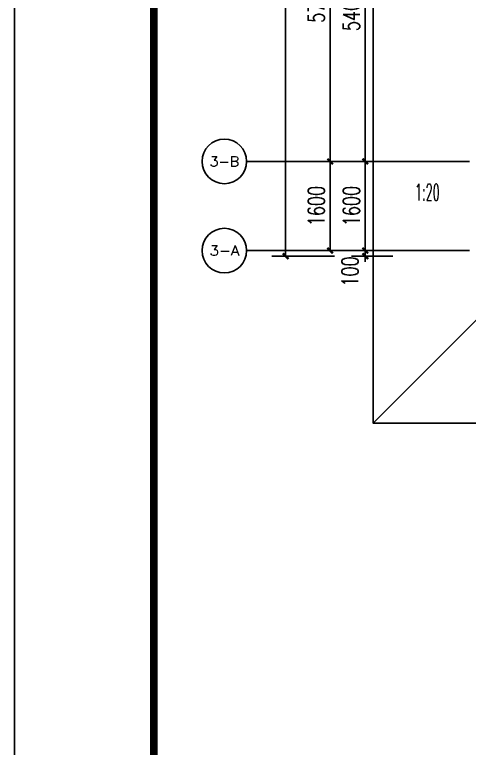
# Model space of a CAD drawing. Extents: x -59851 to 653804, y -249523 to 437614.
# Drawn here: x -53656 to -45489, y 186556 to 199722 of the extents above; entities that cross this region are included whole.
import ezdxf
from ezdxf.enums import TextEntityAlignment as Align

# ---------------------------------------------------------------- set-up
doc = ezdxf.new("R2010")
doc.units = 0
doc.header["$LTSCALE"] = 1000
doc.header["$MEASUREMENT"] = 0
for name, color, linetype in [('A-第三道尺寸线', 105, 'Continuous'), ('AXIS', 3, 'Continuous'), ('AXIS_TEXT', 7, 'Continuous'), ('DIM_SYMB', 3, 'Continuous'), ('LABEL_FIXBOX_PM', 7, 'Continuous'), ('LABEL_TXT_PM', 1, 'Continuous'), ('PUB_TEXT', 7, 'Continuous'), ('STAIR', 5, 'Continuous')]:
    doc.layers.add(name, color=color, linetype=linetype)
doc.styles.add('_TCH_AXIS', font='COMPLEX', dxfattribs={"bigfont": 'GBCBIG'})
doc.styles.add('_TCH_DIM', font='SIMPLEX.shx', dxfattribs={"width": 0.7, "bigfont": 'GBCBIG.shx'})
doc.styles.add('_TCH_DIM_T3', font='SIMPLEX.shx', dxfattribs={"width": 0.705882, "bigfont": 'GBCBIG.shx'})
doc.styles.add('COMPLEX', font='COMPLEX')
doc.styles.add('LABEL_TXT_PM', font='pm_njadri_romans1.shx', dxfattribs={"width": 0.7, "bigfont": 'pm_njadri_hztxt.shx'})
doc.dimstyles.new('_TCH_ARCH&&100', dxfattribs={"dimtxt": 297.5, "dimasz": 100, "dimexe": 250, "dimexo": 300, "dimgap": 100, "dimtad": 1, "dimdec": 0, "dimzin": 0, "dimdsep": 46, "dimtxsty": '_TCH_DIM_T3', "dimblk": 'ARCHTICK', "dimcen": 0.09, "dimclrt": 7, "dimazin": 2, "dimtfac": 1, "dimtdec": 0, "dimtix": 1, "dimtmove": 2, "dimatfit": 3, "dimfxl": 0, "dimtolj": 1, "dimtzin": 0, "dimarcsym": 0})

# ---------------------------------------------------------------- blocks, each defined once
blk = doc.blocks.new('PMSheet_A1_20150113_5-3892016032414355901')
at = {"layer": 'LABEL_FIXBOX_PM'}
blk.add_lwpolyline([(0, 594), (841, 594), (841, 0), (0, 0)], close=True, dxfattribs=at)
at = {"layer": 'LABEL_FIXBOX_PM', "const_width": 1.4}
blk.add_lwpolyline([(831, 584), (25, 584), (25, 10), (831, 10)], close=True, dxfattribs=at)
at = {"layer": 'LABEL_TXT_PM', "style": 'LABEL_TXT_PM'}
for tag, height, width, p in [('修改图应说明理由', 4.5, 0.7, (788.35, 468.8)), ('出图章签名', 4.5, 0.7, (759.46, 338.09)), ('建设单位_U01', 4.5, 0.7, (800.9, 212.14)), ('建设单位', 4.5, 0.7, (800.9, 210.2)), ('建设单位_D01', 4.5, 0.7, (800.9, 207.4)), ('项目名称_U01', 4.5, 0.7, (800.9, 200.42)), ('项目名称', 4.5, 0.7, (800.9, 198.19)), ('项目名称_D01', 4.5, 0.7, (800.9, 195.3)), ('设计编号', 4.5, 0.6, (780.76, 187.9)), ('分项号', 4.5, 0.6, (820.26, 188)), ('项目经理', 4.5, 0.7, (780.26, 172)), ('项目经理签名', 4.5, 0.7, (810.18, 172.26)), ('审定', 4.5, 0.7, (780.26, 163.9)), ('审定签名', 4.5, 0.7, (810.18, 164.16)), ('审核', 4.5, 0.7, (780.26, 156)), ('审核签名', 4.5, 0.7, (810.18, 156.26)), ('项目负责', 4.5, 0.7, (780.26, 148)), ('项目负责签名', 4.5, 0.7, (810.18, 148.26)), ('专业负责', 4.5, 0.7, (780.26, 140)), ('专业负责签名', 4.5, 0.7, (810.18, 140.26)), ('校对签名', 4.5, 0.7, (810.18, 132.16)), ('校对', 4.5, 0.7, (780.26, 131.9)), ('设计签名', 4.5, 0.7, (810.18, 124.26)), ('设计', 4.5, 0.7, (780.26, 124)), ('绘制签名', 4.5, 0.7, (810.18, 116.16)), ('绘制', 4.5, 0.7, (780.26, 115.9)), ('方案_01', 4.5, 0.7, (780.26, 95.9)), ('方案_01签名', 4.5, 0.7, (810.18, 96.16)), ('方案_02', 4.5, 0.7, (780.26, 87.9)), ('方案_02签名', 4.5, 0.7, (810.18, 88.16)), ('方案_03', 4.5, 0.7, (780.29, 79.9)), ('方案_03签名', 4.5, 0.7, (810.2, 80.16)), ('方案_04', 4.5, 0.7, (780.26, 71.9)), ('方案_04签名', 4.5, 0.7, (810.18, 72.16)), ('图名_U02', 4.5, 0.7, (790.5, 60.2)), ('图名_U01', 4.5, 0.7, (790.5, 54.2)), ('图名', 4.5, 0.7, (790.5, 47.96)), ('图名_D01', 4.5, 0.7, (790.5, 42.4)), ('图名_D02', 4.5, 0.7, (790.5, 37)), ('图号', 3.5, 0.7, (760.97, 20.95)), ('图档号', 3.5, 0.7, (781.1, 20.95)), ('日期', 3.5, 0.7, (801.07, 20.95)), ('版本号', 3.5, 0.7, (820.27, 20.95))]:
    blk.add_attdef(tag, text='', height=height, dxfattribs=dict(at, width=width)).set_placement(p, align=Align.CENTER)
blk = doc.blocks.new('_ArchTick')
at = {"color": 0, "linetype": 'ByBlock', "const_width": 0.4}
blk.add_lwpolyline([(-0.5, -0.5), (0.5, 0.5)], dxfattribs=at)
blk = doc.blocks.new('*D3268')
at = {"layer": 'AXIS', "color": 0, "lineweight": -2, "transparency": 16777216}
for p, q in [((-45789, 197088), (-48239, 197088)), ((-47989, 195488), (-47989, 197088)), ((-45789, 195488), (-48239, 195488))]:
    blk.add_line(p, q, dxfattribs=at)
at = {"layer": 'Defpoints', "color": 0, "transparency": 16777216}
for p in [(-47989, 197088), (-45489, 197088), (-45489, 195488)]:
    blk.add_point(p, dxfattribs=at)
at = {"layer": 'AXIS', "color": 0, "lineweight": -2, "transparency": 16777216, "xscale": 100, "yscale": 100, "zscale": 100}
for p, rotation in [((-47989, 197088), 90), ((-47989, 195488), 270)]:
    blk.add_blockref('_ArchTick', p, dxfattribs=dict(at, rotation=rotation))
at = {"layer": 'AXIS', "color": 7, "transparency": 16777216, "insert": (-48237, 196288), "char_height": 297.5, "attachment_point": 5, "rotation": 90, "style": '_TCH_DIM_T3'}
blk.add_mtext('\\A1;1600', dxfattribs=at)
blk = doc.blocks.new('*D3269')
at = {"layer": 'AXIS', "color": 0, "lineweight": -2, "transparency": 16777216}
for p, q in [((-45789, 202788), (-48239, 202788)), ((-47989, 197088), (-47989, 202788)), ((-45789, 197088), (-48239, 197088))]:
    blk.add_line(p, q, dxfattribs=at)
at = {"layer": 'Defpoints', "color": 0, "transparency": 16777216}
for p in [(-47989, 202788), (-45489, 202788), (-45489, 197088)]:
    blk.add_point(p, dxfattribs=at)
at = {"layer": 'AXIS', "color": 0, "lineweight": -2, "transparency": 16777216, "xscale": 100, "yscale": 100, "zscale": 100}
for p, rotation in [((-47989, 202788), 90), ((-47989, 197088), 270)]:
    blk.add_blockref('_ArchTick', p, dxfattribs=dict(at, rotation=rotation))
at = {"layer": 'AXIS', "color": 7, "transparency": 16777216, "insert": (-48237, 199938), "char_height": 297.5, "attachment_point": 5, "rotation": 90, "style": '_TCH_DIM_T3'}
blk.add_mtext('\\A1;5700', dxfattribs=at)
blk = doc.blocks.new('*D3276')
at = {"layer": 'AXIS', "color": 0, "lineweight": -2, "transparency": 16777216}
for p, q in [((-47908, 217988), (-49039, 217988)), ((-48789, 195388), (-48789, 217988)), ((-47908, 195388), (-49039, 195388))]:
    blk.add_line(p, q, dxfattribs=at)
at = {"layer": 'Defpoints', "color": 0, "transparency": 16777216}
for p in [(-48789, 217988), (-47608, 217988), (-47608, 195388)]:
    blk.add_point(p, dxfattribs=at)
at = {"layer": 'AXIS', "color": 0, "lineweight": -2, "transparency": 16777216, "xscale": 100, "yscale": 100, "zscale": 100}
for p, rotation in [((-48789, 217988), 90), ((-48789, 195388), 270)]:
    blk.add_blockref('_ArchTick', p, dxfattribs=dict(at, rotation=rotation))
at = {"layer": 'AXIS', "color": 7, "transparency": 16777216, "insert": (-49037, 206688), "char_height": 297.5, "attachment_point": 5, "rotation": 90, "style": '_TCH_DIM_T3'}
blk.add_mtext('\\A1;22600', dxfattribs=at)
blk = doc.blocks.new('_AXISO')
blk.add_circle((0, 0), 0.5)
at = {"layer": 'AXIS_TEXT', "style": 'COMPLEX', "width": 1.041667}
blk.add_attdef('A', text='', height=0.56, dxfattribs=at).set_placement((-0.25, -0.28), (0.25, -0.28), align=Align.FIT)
blk = doc.blocks.new('*D3408')
at = {"layer": 'A-第三道尺寸线', "color": 0, "lineweight": -2, "transparency": 16777216}
for p, q in [((-46860, 202488), (-47608, 202488)), ((-47358, 197088), (-47358, 202488)), ((-46860, 197088), (-47608, 197088))]:
    blk.add_line(p, q, dxfattribs=at)
at = {"layer": 'Defpoints', "color": 0, "transparency": 16777216}
for p in [(-47358, 202488), (-46560, 202488), (-46560, 197088)]:
    blk.add_point(p, dxfattribs=at)
at = {"layer": 'A-第三道尺寸线', "color": 0, "lineweight": -2, "transparency": 16777216, "xscale": 100, "yscale": 100, "zscale": 100}
for p, rotation in [((-47358, 202488), 90), ((-47358, 197088), 270)]:
    blk.add_blockref('_ArchTick', p, dxfattribs=dict(at, rotation=rotation))
at = {"layer": 'A-第三道尺寸线', "color": 7, "transparency": 16777216, "insert": (-47607, 199788), "char_height": 297.5, "attachment_point": 5, "rotation": 90, "style": '_TCH_DIM_T3'}
blk.add_mtext('\\A1;5400', dxfattribs=at)
blk = doc.blocks.new('*D3409')
at = {"layer": 'A-第三道尺寸线', "color": 0, "lineweight": -2, "transparency": 16777216}
for p, q in [((-46860, 197088), (-47608, 197088)), ((-47358, 195488), (-47358, 197088)), ((-46860, 195488), (-47608, 195488))]:
    blk.add_line(p, q, dxfattribs=at)
at = {"layer": 'Defpoints', "color": 0, "transparency": 16777216}
for p in [(-47358, 197088), (-46560, 197088), (-46560, 195488)]:
    blk.add_point(p, dxfattribs=at)
at = {"layer": 'A-第三道尺寸线', "color": 0, "lineweight": -2, "transparency": 16777216, "xscale": 100, "yscale": 100, "zscale": 100}
for p, rotation in [((-47358, 197088), 90), ((-47358, 195488), 270)]:
    blk.add_blockref('_ArchTick', p, dxfattribs=dict(at, rotation=rotation))
at = {"layer": 'A-第三道尺寸线', "color": 7, "transparency": 16777216, "insert": (-47607, 196288), "char_height": 297.5, "attachment_point": 5, "rotation": 90, "style": '_TCH_DIM_T3'}
blk.add_mtext('\\A1;1600', dxfattribs=at)
blk = doc.blocks.new('*D3410')
at = {"layer": 'A-第三道尺寸线', "color": 0, "lineweight": -2, "transparency": 16777216}
for p, q in [((-47358, 195488), (-47358, 195588)), ((-46860, 195488), (-47608, 195488)), ((-47358, 195388), (-47358, 195488)), ((-46860, 195388), (-47608, 195388)), ((-47358, 195388), (-47358, 195288))]:
    blk.add_line(p, q, dxfattribs=at)
at = {"layer": 'Defpoints', "color": 0, "transparency": 16777216}
for p in [(-47358, 195488), (-46560, 195488), (-46560, 195388)]:
    blk.add_point(p, dxfattribs=at)
at = {"layer": 'A-第三道尺寸线', "color": 0, "lineweight": -2, "transparency": 16777216, "xscale": 100, "yscale": 100, "zscale": 100}
for p, rotation in [((-47358, 195488), 270), ((-47358, 195388), 90)]:
    blk.add_blockref('_ArchTick', p, dxfattribs=dict(at, rotation=rotation))
at = {"layer": 'A-第三道尺寸线', "color": 7, "transparency": 16777216, "insert": (-47633, 195113), "char_height": 297.5, "attachment_point": 5, "rotation": 90, "style": '_TCH_DIM_T3'}
blk.add_mtext('\\A1;100', dxfattribs=at)

msp = doc.modelspace()

# ---------------------------------------------------------------- linework, layer by layer
at = {"layer": 'AXIS'}
for p, q in [((-45488.6, 197088.3), (-49488.6, 197088.3)), ((-45488.6, 195488.3), (-49488.6, 195488.3))]:
    msp.add_line(p, q, dxfattribs=at)
at = {"layer": 'DIM_SYMB'}
msp.add_lwpolyline([(-45824.4, 196282, 0, 0, 0), (-46537.5, 196282, 80, 0, 0), (-46837.5, 196282, 0, 0, 0)], format="xyseb", dxfattribs=at)
at = {"layer": 'STAIR'}
for points in [[(-37213.7, 218088.3), (-37213.7, 220988.3), (-47213.7, 220988.3), (-47213.7, 192388.3), (14486.3, 192388.3), (14486.3, 195388.3)], [(-44213.7, 195388.3), (-47213.7, 192388.3)]]:
    msp.add_lwpolyline(points, dxfattribs=at)

# ---------------------------------------------------------------- block references
at = {"xscale": 100, "yscale": 100, "zscale": 100}
msp.add_blockref('PMSheet_A1_20150113_5-3892016032414355901', (-53656.1, 176177.3), dxfattribs=at)
at = {"layer": 'AXIS'}
ref = msp.add_blockref('_AXISO', (-49888.6, 197088.3), dxfattribs=dict(at, xscale=800, yscale=800, zscale=800))
ref.add_attrib('A', '3-B', dxfattribs={"layer": 'AXIS_TEXT', "height": 179.65, "style": '_TCH_AXIS'}).set_placement((-50153.8, 196998.5), (-49623.4, 196998.5), align=Align.FIT)
ref = msp.add_blockref('_AXISO', (-49888.6, 195488.3), dxfattribs=dict(at, xscale=800, yscale=800, zscale=800))
ref.add_attrib('A', '3-A', dxfattribs={"layer": 'AXIS_TEXT', "height": 177.09, "style": '_TCH_AXIS'}).set_placement((-50154.2, 195399.8), (-49622.9, 195399.8), align=Align.FIT)

# ---------------------------------------------------------------- texts
at = {"layer": 'PUB_TEXT', "style": '_TCH_DIM', "width": 0.494118}
msp.add_text('1:20', height=297.5, dxfattribs=at).set_placement((-46463, 196387))

# ---------------------------------------------------------------- dimensions: what is measured, and where the dimension line sits
at = {"layer": 'A-第三道尺寸线'}
for p1, p2, picture, middle in [((-46560, 197088.3), (-46560, 202488.3), '*D3408', (-47606.6, 199788.3)), ((-46560, 195488.3), (-46560, 197088.3), '*D3409', (-47606.6, 196288.3))]:
    dim = msp.add_aligned_dim(p1=p1, p2=p2, distance=797.9, dimstyle='_TCH_ARCH&&100', dxfattribs=at)
    dim.commit()
    dim.dimension.update_dxf_attribs({"geometry": picture, "text_midpoint": middle})
dim = msp.add_linear_dim(base=(-47357.9, 195488.3), p1=(-46560, 195388.3), p2=(-46560, 195488.3), angle=90, dimstyle='_TCH_ARCH&&100', dxfattribs=at)
dim.commit()
dim.dimension.update_dxf_attribs({"geometry": '*D3410', "text_midpoint": (-47632.9, 195113.3), "dimtype": 161})
at = {"layer": 'AXIS'}
for p1, p2, distance, picture, middle in [((-47607.9, 195388.3), (-47607.9, 217988.3), 1180.7, '*D3276', (-49037.3, 206688.3)), ((-45488.6, 197088.3), (-45488.6, 202788.3), 2500, '*D3269', (-48237.3, 199938.3)), ((-45488.6, 195488.3), (-45488.6, 197088.3), 2500, '*D3268', (-48237.3, 196288.3))]:
    dim = msp.add_aligned_dim(p1=p1, p2=p2, distance=distance, dimstyle='_TCH_ARCH&&100', dxfattribs=at)
    dim.commit()
    dim.dimension.update_dxf_attribs({"geometry": picture, "text_midpoint": middle})

doc.saveas('drawing.dxf')
